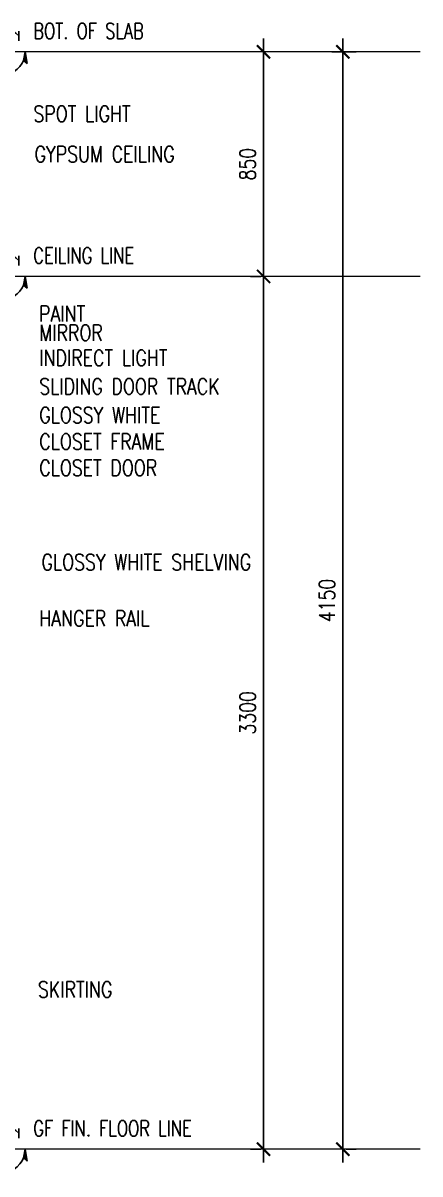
# Model space of a CAD drawing. Header units: inches. Extents: x -12478 to 399182, y -23212 to 525552.
# Drawn here: x 86252 to 87756, y -9164 to -4812 of the extents above; entities that cross this region are included whole.
import ezdxf

# ---------------------------------------------------------------- set-up
doc = ezdxf.new("R2010")
doc.units = ezdxf.units.IN
doc.header["$LTSCALE"] = 1000
doc.header["$MEASUREMENT"] = 0
for name, pattern in [('DASHED', [0.75, 0.5, -0.25]), ('HIDDEN', [0.375, 0.25, -0.125]), ('HIDDEN2', [0.1875, 0.125, -0.0625])]:
    doc.linetypes.add(name, pattern=pattern)
for name, color, linetype in [('A-DIM', 9, 'Continuous'), ('A-Hidden', 8, 'HIDDEN'), ('Layer1', 1, 'Continuous'), ('Layer3', 3, 'Continuous'), ('Layer7', 8, 'Continuous')]:
    doc.layers.add(name, color=color, linetype=linetype)
doc.layers.add('ID-NOTES', color=3, linetype='Continuous', lineweight=0)
doc.styles.add('grid_250', font='romans.shx', dxfattribs={"width": 0.75, "height": 0.75})
doc.styles.add('ID-ROMANS', font='romans.shx', dxfattribs={"width": 0.8})
doc.styles.add('ZZ-Dim All', font='romans.shx', dxfattribs={"width": 0.8})
doc.dimstyles.new('DIM-100', dxfattribs={"dimscale": 50, "dimtxt": 1.25, "dimasz": 1, "dimexe": 1, "dimexo": 1, "dimgap": 0.6, "dimtad": 1, "dimdec": 0, "dimrnd": 5, "dimdsep": 46, "dimtxsty": 'ZZ-Dim All', "dimblk1": 'ARCHTICK', "dimblk2": 'ARCHTICK', "dimsah": 1, "dimcen": 1, "dimdle": 1, "dimclrd": 256, "dimclre": 8, "dimclrt": 256, "dimazin": 2, "dimtfac": 1, "dimtdec": 0, "dimtix": 1, "dimtmove": 2, "dimatfit": 2, "dimfxl": 0.1, "dimtolj": 1, "dimtzin": 0, "dimlwd": -1, "dimlwe": -1, "dimarcsym": 0})

# ---------------------------------------------------------------- blocks, each defined once
blk = doc.blocks.new('_ARCHTICK')
at = {"color": 0, "linetype": 'ByBlock', "const_width": 0.15}
blk.add_lwpolyline([(-0.5, -0.5), (0.5, 0.5)], dxfattribs=at)
blk = doc.blocks.new('*D770')
at = {"layer": 'A-DIM', "transparency": 16777216}
blk.add_line((87163.4, -5720.1), (87163.4, -9120.6), dxfattribs=at)
at = {"layer": 'A-DIM', "color": 8, "linetype": 'HIDDEN2', "transparency": 16777216}
for p, q in [((87153.1, -5770.1), (87113.4, -5770.1)), ((87153.1, -9070.6), (87113.4, -9070.6))]:
    blk.add_line(p, q, dxfattribs=at)
at = {"layer": 'Defpoints', "color": 0, "transparency": 16777216}
for p in [(87203.1, -5770.1, 0), (87163.4, -9070.6), (87203.1, -9070.6, 0)]:
    blk.add_point(p, dxfattribs=at)
at = {"layer": 'A-DIM', "transparency": 16777216, "xscale": 50, "yscale": 50, "zscale": 50}
for p, rotation in [((87163.4, -5770.1), 90), ((87163.4, -9070.6), 270)]:
    blk.add_blockref('_ARCHTICK', p, dxfattribs=dict(at, rotation=rotation))
at = {"layer": 'A-DIM', "color": 3, "transparency": 16777216, "insert": (87103.4, -7420.4), "char_height": 60, "attachment_point": 5, "rotation": 90, "style": 'ZZ-Dim All'}
blk.add_mtext('\\A1;3300', dxfattribs=at)
blk = doc.blocks.new('*D771')
at = {"layer": 'A-DIM', "transparency": 16777216}
blk.add_line((87463.7, -4870.6), (87463.7, -9120.6), dxfattribs=at)
at = {"layer": 'A-DIM', "color": 8, "linetype": 'HIDDEN2', "transparency": 16777216}
for p, q in [((87422.5, -4920.6), (87513.7, -4920.6)), ((87475.9, -9070.6), (87513.7, -9070.6))]:
    blk.add_line(p, q, dxfattribs=at)
at = {"layer": 'Defpoints', "color": 0, "transparency": 16777216}
for p in [(87372.5, -4920.6, 0), (87425.9, -9070.6, 0), (87463.7, -9070.6)]:
    blk.add_point(p, dxfattribs=at)
at = {"layer": 'A-DIM', "transparency": 16777216, "xscale": 50, "yscale": 50, "zscale": 50}
for p, rotation in [((87463.7, -4920.6), 90), ((87463.7, -9070.6), 270)]:
    blk.add_blockref('_ARCHTICK', p, dxfattribs=dict(at, rotation=rotation))
at = {"layer": 'A-DIM', "color": 3, "transparency": 16777216, "insert": (87403.7, -6995.6), "char_height": 60, "attachment_point": 5, "rotation": 90, "style": 'ZZ-Dim All'}
blk.add_mtext('\\A1;4150', dxfattribs=at)
blk = doc.blocks.new('*D772')
at = {"layer": 'A-DIM', "transparency": 16777216}
blk.add_line((87163.4, -5820.1), (87163.4, -4870.6), dxfattribs=at)
at = {"layer": 'Defpoints', "color": 0, "transparency": 16777216}
for p in [(87163.4, -4920.6, 0), (87163.4, -4920.6), (87163.4, -5770.1, 0)]:
    blk.add_point(p, dxfattribs=at)
at = {"layer": 'A-DIM', "transparency": 16777216, "xscale": 50, "yscale": 50, "zscale": 50}
for p, rotation in [((87163.4, -4920.6), 90), ((87163.4, -5770.1), 270)]:
    blk.add_blockref('_ARCHTICK', p, dxfattribs=dict(at, rotation=rotation))
at = {"layer": 'A-DIM', "color": 3, "transparency": 16777216, "insert": (87103.4, -5345.4), "char_height": 60, "attachment_point": 5, "rotation": 90, "style": 'ZZ-Dim All'}
blk.add_mtext('\\A1;850', dxfattribs=at)
blk = doc.blocks.new('arrow01')
at = {"layer": 'Layer1'}
blk.add_hatch(color=256, dxfattribs=at).paths.add_polyline_path([(7, -44.7), (0, 0), (-6.2, -32.4)])
at = {"layer": 'Layer1', "elevation": 375.8}
blk.add_lwpolyline([(7, -44.7), (0, 0), (-6.2, -32.4)], close=True, dxfattribs=at)
at = {"layer": 'Layer7'}
blk.add_line((-24, 41.5), (-24, 77.7), dxfattribs=at)
blk.add_arc((-87.3, 0), 87.3, 43.49, 0, dxfattribs=at)

msp = doc.modelspace()

# ---------------------------------------------------------------- linework, layer by layer
at = {"layer": 'A-Hidden', "linetype": 'DASHED', "lineweight": 0, "ltscale": 10}
for p, q in [((87755.9, -4920.6, 0), (83257, -4920.1, 0)), ((87755.9, -5770.1, 0), (83249, -5769.6, 0)), ((87755.9, -9070.6, 0), (83273.3, -9070.1, 0))]:
    msp.add_line(p, q, dxfattribs=at)

# ---------------------------------------------------------------- block references
at = {"layer": 'Layer3'}
for p in [(86261, -4920.6, -375.8), (86261, -5770.1, -375.8), (86261, -9070.6, -751.7)]:
    msp.add_blockref('arrow01', p, dxfattribs=at)

# ---------------------------------------------------------------- texts
at = {"layer": 'ID-NOTES', "style": 'grid_250', "width": 0.75}
for s, p in [('BOT. OF SLAB ', (86291.6, -4871.7, -536.9)), ('CEILING LINE', (86291.6, -5721.2, -536.9)), ('GF FIN. FLOOR LINE', (86291.6, -9021.7, -536.9))]:
    msp.add_text(s, height=60, rotation=360, dxfattribs=at).set_placement(p)
at = {"layer": 'ID-NOTES', "char_height": 60, "attachment_point": 1, "style": 'ID-ROMANS'}
for s, insert, width in [('SPOT LIGHT', (86292, -5125.1, 375.8), 771.843), ('GYPSUM CEILING', (86296.4, -5277.6, 0), 771.843), ('MIRROR', (86314.2, -5953.1, 375.9), 583.266), ('INDIRECT LIGHT', (86314.2, -6048.1, 375.9), 583.266), ('SLIDING DOOR TRACK', (86314.2, -6156.1, 375.9), 835.915), ('\\pxt16;GLOSSY WHITE CLOSET FRAME', (86314.2, -6264.4, 375.9), 583.266), ('CLOSET DOOR', (86314.2, -6463.8, 375.9), 583.266)]:
    msp.add_mtext(s, dxfattribs=dict(at, insert=insert, width=width))
at = {"layer": 'ID-NOTES', "color": 3, "char_height": 60, "width": 815.203, "attachment_point": 1, "style": 'ID-ROMANS'}
for s, insert in [('\\pxql,t16;{\\C256;PAINT}', (86313.3, -5881, 1127.5)), ('\\pxt16;{\\C256;GLOSSY WHITE SHELVING}', (86322.6, -6820.6, 1127.5)), ('\\pxt16;{\\C256;HANGER RAIL}', (86314.7, -7033.2, 1127.5)), ('\\pxt16;{\\C256;SKIRTING}', (86309.2, -8436.6, 1127.5))]:
    msp.add_mtext(s, dxfattribs=dict(at, insert=insert))

# ---------------------------------------------------------------- dimensions: what is measured, and where the dimension line sits
at = {"layer": 'A-DIM'}
for base, p1, p2, picture, middle in [((87163.3766, -4920.6082, 0), (87163.3766, -5770.1078, 0), (87163.3766, -4920.6082, 0), '*D772', (87103.3766, -5345.358, 0)), ((87463.7, -9070.6, 0), (87372.5, -4920.6, 0), (87425.9, -9070.6, 0), '*D771', (87403.7, -6995.6, 0)), ((87163.3766, -9070.6082, 0), (87203.0801, -5770.1078, 0), (87203.0801, -9070.6082, 0), '*D770', (87103.3766, -7420.358, 0))]:
    dim = msp.add_linear_dim(base=base, p1=p1, p2=p2, angle=90, dimstyle='DIM-100', override={"dimtxt": 1.2, "dimclrt": 3}, dxfattribs=at)
    dim.commit()
    dim.dimension.update_dxf_attribs({"geometry": picture, "text_midpoint": middle})

doc.saveas('drawing.dxf')
